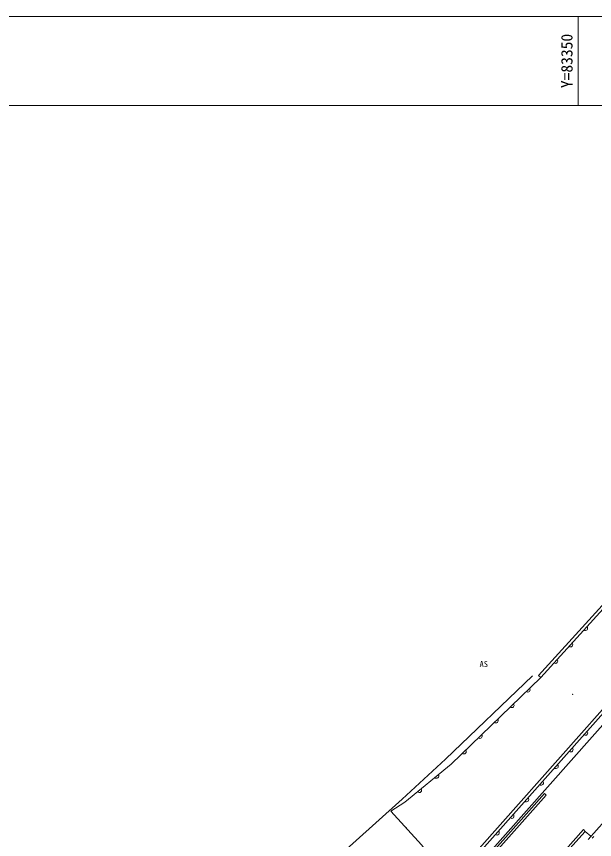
# Model space of a CAD drawing. Units: millimetres on the paper, with parts at other scales. Extents: x -4217 to 649, y -3995 to 278.
# Drawn here: x -327.4 to -197.4, y -620.4 to -435.2 of the extents above; entities that cross this region are included whole.
import ezdxf
from ezdxf.enums import TextEntityAlignment as Align

# ---------------------------------------------------------------- set-up
doc = ezdxf.new("R2010")
doc.units = ezdxf.units.MM
for name, color, linetype, lineweight in [('0-0_S-TTL', 4, 'Continuous', 18), ('0-1_S-BGD', 134, 'Continuous', 18), ('0-7_S-BMK-SRVR', 134, 'Continuous', 18), ('0-9_標高点', 134, 'Continuous', 18), ('0-F_S-BGD', 134, 'Continuous', 18), ('1-1_S-BGD', 134, 'Continuous', 18)]:
    doc.layers.add(name, color=color, linetype=linetype, lineweight=lineweight)
doc.styles.add('ＭＳ ゴシック', font='')
doc.styles.get('ＭＳ ゴシック').set_extended_font_data('MS Gothic')

msp = doc.modelspace()

# ---------------------------------------------------------------- linework, layer by layer
at = {"layer": '0-0_S-TTL', "color": 134}
for points in [[(-605.27, -435.234), (195.73, -435.234), (195.73, -989.234), (-605.27, -989.234)], [(-585.27, -969.234), (175.73, -969.234), (175.73, -455.234), (-585.27, -455.234)]]:
    msp.add_lwpolyline(points, close=True, dxfattribs=at)
at = {"layer": '0-1_S-BGD'}
for p, q in [((-150.911, -566.409), (-198.888, -620.429)), ((-191.982, -590.559), (-231.68, -635.324)), ((-243.89, -649.701), (-208.697, -610.101)), ((-243.517, -650.033), (-208.323, -610.433)), ((-208.697, -610.101), (-208.323, -610.433))]:
    msp.add_line(p, q, dxfattribs=at)
for points in [[(-146.876, -533.852), (-148.149, -537.255), (-150.808, -540.612), (-245.791, -647.72), (-262.382, -665.67), (-280.711, -684.732)], [(-171.802, -537.002), (-170.938, -538.274), (-170.81, -539.614), (-171.18, -540.809), (-172.028, -541.746), (-173.094, -542.856), (-210.037, -583.526), (-209.544, -583.974)], [(-211.347, -583.624), (-230.907, -602.334), (-240.69, -611.374), (-262.89, -631.264), (-280.447, -645.917), (-298.834, -661.274), (-319.27, -677.061), (-340.787, -692.927), (-362.747, -708.284), (-390.434, -726.771), (-401.5, -734.254), (-446.65, -762.577)], [(-243.264, -614.047), (-236.32, -621.621), (-235.784, -622.291), (-235.067, -623.134)], [(-198.229, -619.687), (-199.557, -618.614), (-199.894, -618.207), (-207.404, -626.637), (-209.257, -629.671), (-210.517, -632.641), (-214.777, -648.837), (-215.894, -656.004), (-215.827, -663.547), (-214.414, -671.541), (-211.284, -677.721), (-207.417, -682.527), (-204.054, -685.841), (-201.387, -687.644)], [(-199.557, -618.614), (-207, -626.936), (-208.811, -629.9), (-210.043, -632.803), (-214.287, -648.94), (-215.393, -656.041), (-215.327, -663.501), (-213.934, -671.381), (-210.861, -677.448), (-207.046, -682.192), (-203.736, -685.452), (-201.107, -687.23)]]:
    msp.add_lwpolyline(points, dxfattribs=at)
at = {"layer": '0-7_S-BMK-SRVR'}
msp.add_line((-201.113, -455.234), (-201.113, -435.234), dxfattribs=at)
at = {"layer": '0-9_標高点'}
for centre, radius in [((-202.374, -587.747), 0.05), ((-202.374, -587.747), 0.0333), ((-239.797, -617.747), 0.05), ((-239.797, -617.747), 0.0333)]:
    msp.add_circle(centre, radius, dxfattribs=at)
at = {"layer": '0-F_S-BGD'}
for points in [[(-280.23, -685.194), (-261.897, -666.127), (-245.297, -648.167), (-150.297, -541.041), (-147.557, -537.581), (-146.217, -533.754)], [(-209.544, -583.974), (-172.607, -543.311), (-171.54, -542.201), (-170.587, -541.147), (-170.134, -539.684), (-170.29, -538.041), (-171.346, -536.487)], [(-243.264, -614.047), (-240.11, -612.057), (-229.664, -603.444), (-209.544, -583.974)]]:
    msp.add_lwpolyline(points, dxfattribs=at)
for centre, start, end in [((-199.48, -572.895), 227.74946, 47.74946), ((-202.842, -576.596), 227.74946, 47.74946), ((-206.204, -580.297), 227.74946, 47.74946), ((-212.417, -586.755), 224.05939, 44.05939), ((-216.011, -590.232), 224.05939, 44.05939), ((-219.604, -593.709), 224.05939, 44.05939), ((-199.456, -596.475), 228.43337, 48.43337), ((-223.197, -597.186), 224.05939, 44.05939), ((-202.773, -600.216), 228.43337, 48.43337), ((-226.79, -600.663), 224.05939, 44.05939), ((-206.091, -603.956), 228.43337, 48.43337), ((-232.958, -606.16), 219.50577, 39.50577), ((-209.408, -607.697), 228.43337, 48.43337), ((-236.816, -609.341), 219.50577, 39.50577), ((-212.726, -611.438), 228.43337, 48.43337), ((-216.043, -615.179), 228.43337, 48.43337), ((-219.36, -618.92), 228.43337, 48.43337)]:
    msp.add_arc(centre, 0.5, start, end, dxfattribs=at)
at = {"layer": '1-1_S-BGD'}
msp.add_line((-197.601, -619.733), (-197.933, -620.107), dxfattribs=at)

# ---------------------------------------------------------------- texts
at = {"layer": '0-1_S-BGD', "style": 'ＭＳ ゴシック'}
msp.add_text('AS', height=1.32, dxfattribs=at).set_placement((-223.281, -582.007), align=Align.BOTTOM_LEFT)
at = {"layer": '0-7_S-BMK-SRVR', "style": 'ＭＳ ゴシック'}
msp.add_text('Y=83350', height=2.566, rotation=90, dxfattribs=at).set_placement((-201.613, -451.359), align=Align.BOTTOM_LEFT)

doc.saveas('drawing.dxf')
